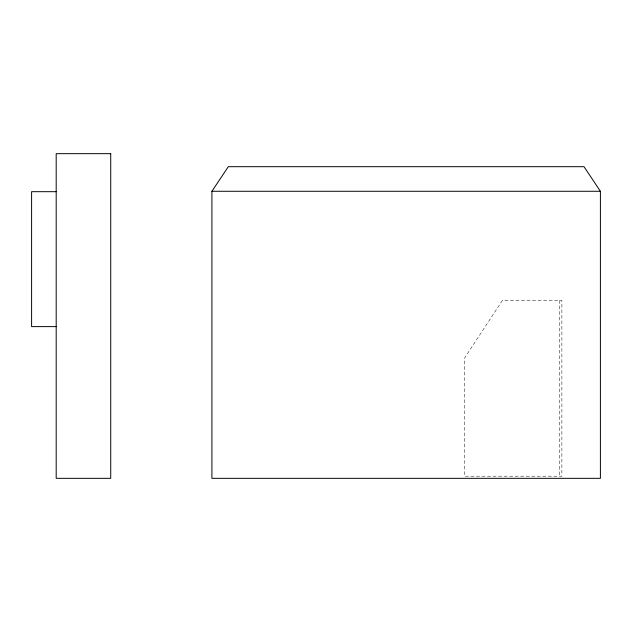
<?xml version="1.0" encoding="UTF-8"?>
<svg xmlns="http://www.w3.org/2000/svg" width="632" height="632" viewBox="0 0 632 632"><rect width="100%" height="100%" fill="white"/><g stroke="black" fill="none" stroke-linecap="round" stroke-linejoin="round"><path stroke-width="0.47" stroke-dasharray="3.16 2.37" d="M559.644 300.358L559.644 476.196M502.424 300.358L464.473 358.233L464.473 476.196L561.88 476.196L561.88 300.358L502.424 300.358"/><path stroke-width="0.95" d="M211.918 191.275L228.31 166.69L584.008 166.69L600.4 191.275L600.4 478.329L211.918 478.329L211.918 191.275L600.4 191.275M56.193 191.686L31.6 191.686L31.6 326.61L56.193 326.61M110.726 153.671L56.193 153.671L56.193 478.329L110.726 478.329L110.726 153.671"/></g></svg>
